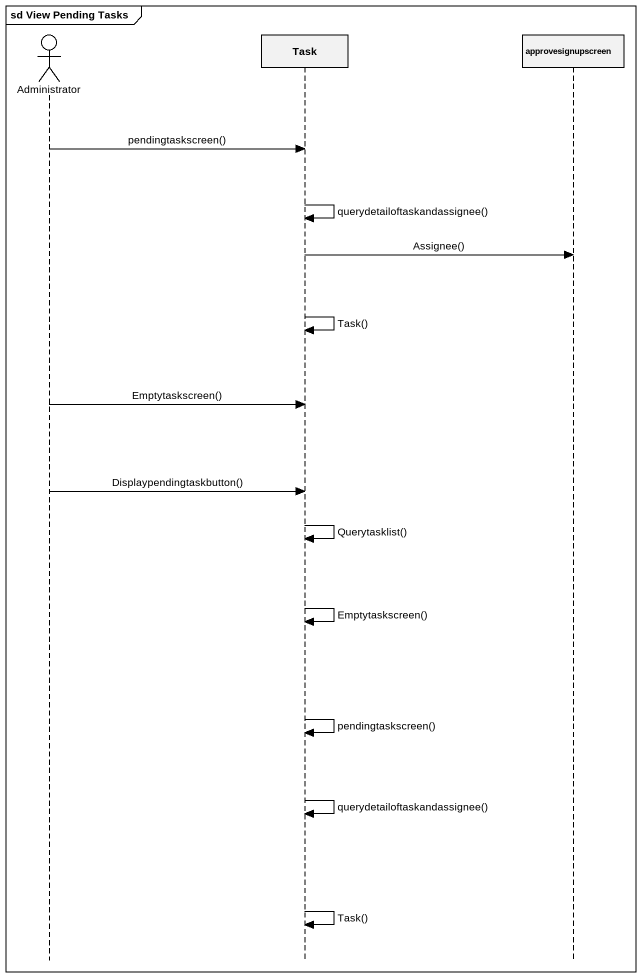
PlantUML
@startuml
mainframe sd View Pending Tasks
hide footbox
actor Administrator
participant Task
participant approvesignupscreen

Administrator -> Task : pendingtaskscreen()
Task -> Task : querydetailoftaskandassignee()
Task -> approvesignupscreen : Assignee()
Task -> Task : Task()
Administrator -> Task : Emptytaskscreen()
Administrator -> Task : Displaypendingtaskbutton()
Task -> Task : Querytasklist()
Task -> Task : Emptytaskscreen()
Task -> Task : pendingtaskscreen()
Task -> Task : querydetailoftaskandassignee()
Task -> Task : Task()
@enduml
